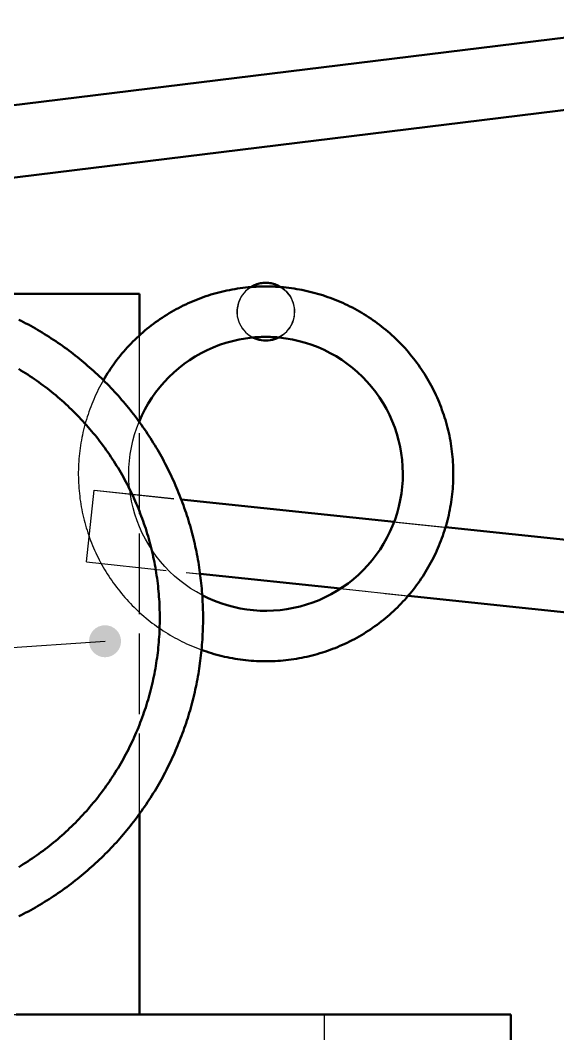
# Model space of a CAD drawing. Header units: millimetres. Extents: x 0 to 594, y 0 to 420.
# Drawn here: x 332.96 to 353.08, y 308.47 to 346.44 of the extents above; entities that cross this region are included whole.
import ezdxf

# ---------------------------------------------------------------- set-up
doc = ezdxf.new("R2010")
doc.units = ezdxf.units.MM
doc.linetypes.add('ISO02-TRAZOS', pattern=[3.75, 3, -0.75])
for name, color, linetype, lineweight in [('01-VISIBLE', 7, 'CONTINUOUS', 50), ('02-OCULTA', 4, 'ISO02-TRAZOS', 25), ('08-FINA', 5, 'CONTINUOUS', 25)]:
    doc.layers.add(name, color=color, linetype=linetype, lineweight=lineweight)

msp = doc.modelspace()

# ---------------------------------------------------------------- hatches: boundary and pattern name
at = {"layer": '08-FINA'}
h = msp.add_hatch(color=7, dxfattribs=at)
h.dxf.hatch_style = 1
edge = h.paths.add_edge_path()
edge.add_arc((336.134, 323.174), 0.6, 0, 360)

# ---------------------------------------------------------------- linework, layer by layer
at = {"layer": '01-VISIBLE'}
for points in [[(313.475, 340.899), (374.457, 348.387)], [(316.885, 338.598), (375.97, 345.852)], [(341.593, 336.442), (341.492, 336.433), (341.391, 336.423), (341.29, 336.411), (341.19, 336.398), (341.089, 336.383), (340.989, 336.367), (340.889, 336.35), (340.79, 336.331), (340.69, 336.31), (340.591, 336.288), (340.493, 336.265), (340.395, 336.24), (340.297, 336.214), (340.199, 336.187), (340.102, 336.158), (340.005, 336.127), (339.909, 336.096), (339.813, 336.063), (339.718, 336.028), (339.623, 335.992), (339.529, 335.955), (339.435, 335.916), (339.342, 335.876), (339.249, 335.835), (339.157, 335.793), (339.066, 335.749), (338.975, 335.703), (338.885, 335.657), (338.796, 335.609), (338.707, 335.56), (338.619, 335.509), (338.532, 335.458), (338.445, 335.405), (338.36, 335.351), (338.275, 335.295), (338.191, 335.239), (338.108, 335.181), (338.025, 335.122), (337.944, 335.062), (337.863, 335), (337.783, 334.938), (337.704, 334.874), (337.626, 334.809), (337.549, 334.743), (337.473, 334.676), (337.398, 334.608), (337.324, 334.539), (337.251, 334.468), (337.179, 334.397), (337.108, 334.325), (337.038, 334.251), (336.969, 334.177), (336.902, 334.102), (336.835, 334.025), (336.769, 333.948), (336.705, 333.87), (336.641, 333.791), (336.579, 333.711), (336.518, 333.63), (336.458, 333.548), (336.4, 333.465), (336.342, 333.382), (336.286, 333.297), (336.231, 333.212), (336.177, 333.126), (336.125, 333.04), (336.073, 332.952)], [(339.747, 322.85), (339.841, 322.816), (339.936, 322.784), (340.031, 322.753), (340.127, 322.723), (340.223, 322.695), (340.32, 322.668), (340.417, 322.643), (340.514, 322.619), (340.612, 322.596), (340.71, 322.575), (340.808, 322.555), (340.906, 322.536), (341.005, 322.519), (341.104, 322.503), (341.203, 322.489), (341.302, 322.476), (341.402, 322.465), (341.502, 322.455), (341.602, 322.446), (341.702, 322.439), (341.802, 322.433), (341.902, 322.429), (342.002, 322.426), (342.102, 322.425), (342.202, 322.425), (342.302, 322.426), (342.403, 322.429), (342.503, 322.433), (342.603, 322.439), (342.703, 322.446), (342.803, 322.454), (342.902, 322.464), (343.002, 322.476), (343.101, 322.489), (343.2, 322.503), (343.299, 322.518), (343.398, 322.535), (343.497, 322.554), (343.595, 322.574), (343.693, 322.595), (343.79, 322.618), (343.888, 322.642), (343.985, 322.667), (344.081, 322.694), (344.177, 322.722), (344.273, 322.752), (344.368, 322.783), (344.463, 322.815), (344.558, 322.849), (344.651, 322.884), (344.745, 322.92), (344.838, 322.958), (344.93, 322.997), (345.022, 323.037), (345.113, 323.078), (345.203, 323.121), (345.293, 323.165), (345.383, 323.211), (345.471, 323.258), (345.559, 323.306), (345.647, 323.355), (345.733, 323.405), (345.819, 323.457), (345.904, 323.51), (345.988, 323.564), (346.072, 323.619), (346.155, 323.676), (346.237, 323.734), (346.318, 323.792), (346.398, 323.852), (346.477, 323.914), (346.556, 323.976), (346.633, 324.039), (346.71, 324.104), (346.786, 324.169), (346.861, 324.236), (346.935, 324.304), (347.008, 324.372), (347.079, 324.442), (347.15, 324.513), (347.22, 324.585), (347.289, 324.658), (347.357, 324.731), (347.424, 324.806), (347.489, 324.882), (347.554, 324.958), (347.617, 325.036), (347.68, 325.114), (347.741, 325.194), (347.801, 325.274), (347.86, 325.355), (347.918, 325.437), (347.974, 325.519), (348.03, 325.603), (348.084, 325.687), (348.137, 325.772), (348.189, 325.858), (348.239, 325.944), (348.289, 326.032), (348.337, 326.12), (348.384, 326.208), (348.429, 326.297), (348.474, 326.387), (348.517, 326.478), (348.558, 326.569), (348.599, 326.661), (348.638, 326.753), (348.675, 326.846), (348.712, 326.939), (348.747, 327.033), (348.781, 327.127), (348.813, 327.222), (348.844, 327.317), (348.874, 327.413), (348.902, 327.509), (348.929, 327.606), (348.955, 327.703), (348.979, 327.8), (349.002, 327.897), (349.023, 327.995), (349.043, 328.094), (349.062, 328.192), (349.079, 328.291), (349.094, 328.39), (349.109, 328.489), (349.122, 328.588), (349.133, 328.688), (349.143, 328.787), (349.152, 328.887), (349.159, 328.987), (349.165, 329.087), (349.169, 329.187), (349.172, 329.288), (349.174, 329.388), (349.174, 329.488), (349.173, 329.588), (349.17, 329.688), (349.166, 329.788), (349.16, 329.888), (349.153, 329.988), (349.145, 330.088), (349.135, 330.188), (349.123, 330.288), (349.111, 330.387), (349.096, 330.486), (349.081, 330.585), (349.064, 330.684), (349.045, 330.782), (349.026, 330.881), (349.004, 330.979), (348.982, 331.076), (348.958, 331.173), (348.933, 331.27), (348.906, 331.367), (348.878, 331.463), (348.848, 331.559), (348.817, 331.654), (348.785, 331.749), (348.751, 331.843), (348.717, 331.937), (348.68, 332.031), (348.643, 332.124), (348.604, 332.216), (348.564, 332.308), (348.522, 332.399), (348.479, 332.49), (348.435, 332.58), (348.39, 332.669), (348.343, 332.758), (348.295, 332.846), (348.246, 332.933), (348.196, 333.02), (348.144, 333.105), (348.091, 333.191), (348.037, 333.275), (347.982, 333.358), (347.925, 333.441), (347.868, 333.523), (347.809, 333.604), (347.749, 333.685), (347.688, 333.764), (347.626, 333.843), (347.562, 333.92), (347.498, 333.997), (347.432, 334.073), (347.366, 334.148), (347.298, 334.222), (347.229, 334.294), (347.16, 334.366), (347.089, 334.437), (347.017, 334.507), (346.944, 334.576), (346.871, 334.644), (346.796, 334.711), (346.72, 334.777), (346.644, 334.841), (346.566, 334.905), (346.488, 334.967), (346.408, 335.028), (346.328, 335.089), (346.247, 335.148), (346.165, 335.205), (346.083, 335.262), (345.999, 335.318), (345.915, 335.372), (345.83, 335.425), (345.744, 335.477), (345.658, 335.527), (345.571, 335.577), (345.483, 335.625), (345.394, 335.672), (345.305, 335.717), (345.215, 335.762), (345.125, 335.805), (345.034, 335.847), (344.942, 335.887), (344.85, 335.926), (344.757, 335.964), (344.664, 336.001), (344.57, 336.036), (344.476, 336.069), (344.381, 336.102), (344.285, 336.133), (344.19, 336.163), (344.094, 336.191), (343.997, 336.218), (343.9, 336.244), (343.803, 336.268), (343.705, 336.291), (343.608, 336.312), (343.509, 336.332), (343.411, 336.351), (343.312, 336.368), (343.213, 336.384), (343.114, 336.398), (343.015, 336.411), (342.915, 336.423), (342.816, 336.433), (342.716, 336.442)], [(342.154, 336.599), (342.105, 336.598), (342.056, 336.595), (342.007, 336.589), (341.958, 336.582), (341.91, 336.571), (341.863, 336.559), (341.815, 336.545), (341.769, 336.528), (341.724, 336.51), (341.679, 336.489), (341.635, 336.467), (341.593, 336.442)], [(342.154, 336.464), (342.107, 336.464), (342.06, 336.464), (342.014, 336.463), (341.967, 336.462), (341.92, 336.46), (341.873, 336.459), (341.826, 336.457), (341.78, 336.454), (341.733, 336.452), (341.686, 336.449), (341.639, 336.445), (341.593, 336.442)], [(342.716, 336.442), (342.673, 336.467), (342.629, 336.489), (342.585, 336.51), (342.539, 336.528), (342.493, 336.545), (342.446, 336.559), (342.398, 336.571), (342.35, 336.582), (342.301, 336.589), (342.252, 336.595), (342.203, 336.598), (342.154, 336.599)], [(342.716, 336.442), (342.669, 336.445), (342.622, 336.449), (342.576, 336.452), (342.529, 336.454), (342.482, 336.457), (342.435, 336.459), (342.388, 336.46), (342.342, 336.462), (342.295, 336.463), (342.248, 336.464), (342.201, 336.464), (342.154, 336.464)], [(330.241, 336.194), (334.729, 336.194)], [(337.429, 336.194), (337.159, 336.194), (336.889, 336.194), (336.619, 336.194), (336.349, 336.194), (336.079, 336.194), (335.809, 336.194), (335.539, 336.194), (335.269, 336.194), (334.999, 336.194), (334.729, 336.194)], [(337.429, 334.636), (337.429, 336.194)], [(332.908, 312.871), (332.997, 312.916), (333.086, 312.962), (333.175, 313.009), (333.263, 313.056), (333.351, 313.104), (333.438, 313.153), (333.525, 313.202), (333.612, 313.253), (333.698, 313.304), (333.784, 313.355), (333.87, 313.407), (333.955, 313.46), (334.039, 313.514), (334.123, 313.568), (334.207, 313.623), (334.29, 313.679), (334.373, 313.735), (334.456, 313.792), (334.538, 313.85), (334.619, 313.908), (334.7, 313.967), (334.781, 314.027), (334.861, 314.087), (334.94, 314.148), (335.019, 314.209), (335.098, 314.272), (335.176, 314.334), (335.253, 314.398), (335.33, 314.462), (335.407, 314.526), (335.483, 314.592), (335.559, 314.657), (335.633, 314.724), (335.708, 314.791), (335.782, 314.859), (335.855, 314.927), (335.928, 314.996), (336, 315.065), (336.072, 315.135), (336.143, 315.206), (336.214, 315.277), (336.284, 315.348), (336.353, 315.421), (336.422, 315.493), (336.49, 315.567), (336.558, 315.641), (336.625, 315.715), (336.691, 315.79), (336.757, 315.866), (336.822, 315.942), (336.887, 316.018), (336.951, 316.095), (337.014, 316.173), (337.077, 316.251), (337.139, 316.329), (337.201, 316.408), (337.262, 316.488), (337.322, 316.568), (337.381, 316.649), (337.44, 316.73), (337.499, 316.811), (337.556, 316.893), (337.613, 316.975), (337.67, 317.058), (337.725, 317.141), (337.78, 317.225), (337.835, 317.309), (337.888, 317.394), (337.941, 317.479), (337.993, 317.564), (338.045, 317.65), (338.096, 317.737), (338.146, 317.823), (338.196, 317.91), (338.244, 317.998), (338.293, 318.086), (338.34, 318.174), (338.387, 318.263), (338.433, 318.352), (338.478, 318.441), (338.522, 318.531), (338.566, 318.621), (338.609, 318.711), (338.652, 318.802), (338.693, 318.893), (338.734, 318.985), (338.775, 319.076), (338.814, 319.168), (338.853, 319.261), (338.891, 319.354), (338.928, 319.447), (338.964, 319.54), (339, 319.633), (339.035, 319.727), (339.069, 319.821), (339.103, 319.916), (339.135, 320.011), (339.167, 320.106), (339.199, 320.201), (339.229, 320.296), (339.259, 320.392), (339.288, 320.488), (339.316, 320.584), (339.343, 320.68), (339.37, 320.777), (339.395, 320.874), (339.42, 320.971), (339.445, 321.068), (339.468, 321.165), (339.491, 321.263), (339.513, 321.361), (339.534, 321.459), (339.554, 321.557), (339.574, 321.655), (339.592, 321.753), (339.61, 321.852), (339.628, 321.951), (339.644, 322.049), (339.66, 322.148), (339.674, 322.247), (339.688, 322.347), (339.702, 322.446), (339.714, 322.545), (339.726, 322.645), (339.736, 322.744), (339.746, 322.844), (339.756, 322.944), (339.764, 323.044), (339.772, 323.144), (339.778, 323.244), (339.785, 323.344), (339.79, 323.444), (339.794, 323.544), (339.798, 323.644), (339.801, 323.744), (339.803, 323.844), (339.804, 323.944), (339.804, 324.044), (339.804, 324.145), (339.803, 324.245), (339.801, 324.345), (339.798, 324.445), (339.794, 324.545), (339.79, 324.645), (339.785, 324.745), (339.778, 324.845), (339.772, 324.945), (339.764, 325.045), (339.756, 325.145), (339.746, 325.245), (339.736, 325.344), (339.726, 325.444), (339.714, 325.543), (339.702, 325.643), (339.688, 325.742), (339.674, 325.841), (339.66, 325.94), (339.644, 326.039), (339.628, 326.138), (339.61, 326.237), (339.592, 326.335), (339.574, 326.434), (339.554, 326.532), (339.534, 326.63), (339.513, 326.728), (339.491, 326.826), (339.468, 326.923), (339.445, 327.021), (339.42, 327.118), (339.395, 327.215), (339.37, 327.312), (339.343, 327.408), (339.316, 327.505), (339.288, 327.601), (339.259, 327.697), (339.229, 327.793), (339.199, 327.888), (339.167, 327.983), (339.135, 328.078), (339.103, 328.173), (339.069, 328.267), (339.035, 328.361), (339, 328.455), (338.964, 328.549), (338.928, 328.642), (338.891, 328.735), (338.853, 328.828), (338.814, 328.92), (338.775, 329.012), (338.734, 329.104), (338.693, 329.196), (338.652, 329.287), (338.609, 329.378), (338.566, 329.468), (338.522, 329.558), (338.478, 329.648), (338.433, 329.737), (338.387, 329.826), (338.34, 329.915), (338.293, 330.003), (338.244, 330.091), (338.196, 330.178), (338.146, 330.265), (338.096, 330.352), (338.045, 330.438), (337.993, 330.524), (337.941, 330.61), (337.888, 330.695), (337.835, 330.779), (337.78, 330.864), (337.725, 330.947), (337.67, 331.031), (337.613, 331.113), (337.556, 331.196), (337.499, 331.278), (337.44, 331.359), (337.381, 331.44), (337.322, 331.521), (337.262, 331.601), (337.201, 331.68), (337.139, 331.759), (337.077, 331.838), (337.014, 331.916), (336.951, 331.994), (336.887, 332.071), (336.822, 332.147), (336.757, 332.223), (336.691, 332.299), (336.625, 332.374), (336.558, 332.448), (336.49, 332.522), (336.422, 332.595), (336.353, 332.668), (336.284, 332.74), (336.214, 332.812), (336.143, 332.883), (336.072, 332.954), (336, 333.024), (335.928, 333.093), (335.855, 333.162), (335.782, 333.23), (335.708, 333.298), (335.633, 333.365), (335.559, 333.431), (335.483, 333.497), (335.407, 333.562), (335.33, 333.627), (335.253, 333.691), (335.176, 333.755), (335.098, 333.817), (335.019, 333.879), (334.94, 333.941), (334.861, 334.002), (334.781, 334.062), (334.7, 334.122), (334.619, 334.181), (334.538, 334.239), (334.456, 334.297), (334.373, 334.354), (334.29, 334.41), (334.207, 334.466), (334.123, 334.52), (334.039, 334.575), (333.955, 334.628), (333.87, 334.681), (333.784, 334.734), (333.698, 334.785), (333.612, 334.836), (333.525, 334.886), (333.438, 334.936), (333.351, 334.985), (333.263, 335.033), (333.175, 335.08), (333.086, 335.127), (332.997, 335.173), (332.908, 335.218)], [(337.411, 331.399), (337.513, 331.63), (337.626, 331.856), (337.75, 332.075), (337.885, 332.288), (338.03, 332.495), (338.184, 332.694), (338.349, 332.885), (338.523, 333.068), (338.705, 333.242), (338.896, 333.407), (339.094, 333.562), (339.3, 333.707), (339.513, 333.842), (339.733, 333.967), (339.958, 334.08), (340.188, 334.183), (340.423, 334.274), (340.663, 334.353), (340.906, 334.42), (341.152, 334.476), (341.4, 334.519), (341.651, 334.55), (341.902, 334.568), (342.154, 334.574)], [(342.154, 334.574), (342.405, 334.568), (342.656, 334.55), (342.905, 334.519), (343.153, 334.476), (343.398, 334.421), (343.64, 334.355), (343.878, 334.276), (344.113, 334.186), (344.343, 334.084), (344.567, 333.971), (344.786, 333.848), (344.998, 333.714), (345.204, 333.569), (345.402, 333.415), (345.593, 333.251), (345.775, 333.079), (345.948, 332.897), (346.113, 332.707), (346.268, 332.509), (346.413, 332.304), (346.548, 332.092), (346.672, 331.874), (346.786, 331.65), (346.888, 331.421), (346.979, 331.187), (347.059, 330.948), (347.126, 330.706), (347.182, 330.462), (347.226, 330.214), (347.258, 329.965), (347.277, 329.715), (347.284, 329.463), (347.279, 329.212), (347.261, 328.962), (347.232, 328.712), (347.19, 328.465), (347.136, 328.219), (347.07, 327.977), (346.992, 327.738), (346.903, 327.503), (346.802, 327.273), (346.69, 327.048), (346.567, 326.829), (346.434, 326.616), (346.291, 326.41), (346.137, 326.211), (345.974, 326.02), (345.802, 325.837), (345.621, 325.663), (345.432, 325.498), (345.234, 325.342), (345.03, 325.196), (344.819, 325.061), (344.601, 324.935), (344.377, 324.821), (344.148, 324.718), (343.914, 324.626), (343.676, 324.545), (343.435, 324.477), (343.19, 324.42), (342.943, 324.375), (342.694, 324.343), (342.443, 324.323), (342.192, 324.315), (341.941, 324.319), (341.69, 324.335), (341.441, 324.364), (341.193, 324.405), (340.948, 324.458), (340.705, 324.523), (340.466, 324.6), (340.231, 324.689), (340, 324.788), (339.775, 324.9)], [(342.154, 334.574), (342.114, 334.574), (342.074, 334.574), (342.034, 334.573), (341.994, 334.572), (341.954, 334.57), (341.914, 334.569), (341.874, 334.567), (341.834, 334.564), (341.794, 334.562), (341.754, 334.559), (341.714, 334.555), (341.674, 334.552)], [(341.674, 334.552), (341.75, 334.518), (341.828, 334.49), (341.908, 334.468), (341.989, 334.452), (342.071, 334.443), (342.154, 334.439), (342.237, 334.443), (342.319, 334.452), (342.401, 334.468), (342.481, 334.49), (342.559, 334.518), (342.634, 334.552)], [(342.634, 334.552), (342.594, 334.555), (342.554, 334.559), (342.514, 334.562), (342.474, 334.564), (342.434, 334.567), (342.394, 334.569), (342.354, 334.57), (342.314, 334.572), (342.274, 334.573), (342.234, 334.574), (342.194, 334.574), (342.154, 334.574)], [(338.184, 324.044), (338.184, 324.144), (338.182, 324.245), (338.18, 324.345), (338.177, 324.445), (338.173, 324.545), (338.168, 324.645), (338.162, 324.745), (338.155, 324.844), (338.147, 324.944), (338.138, 325.044), (338.129, 325.143), (338.118, 325.243), (338.106, 325.342), (338.094, 325.442), (338.081, 325.541), (338.067, 325.64), (338.051, 325.739), (338.035, 325.838), (338.018, 325.936), (338.001, 326.035), (337.982, 326.133), (337.962, 326.231), (337.942, 326.329), (337.92, 326.427), (337.898, 326.525), (337.874, 326.622), (337.85, 326.719), (337.825, 326.816), (337.799, 326.913), (337.772, 327.009), (337.745, 327.105), (337.716, 327.201), (337.687, 327.297), (337.656, 327.392), (337.625, 327.487), (337.593, 327.582), (337.56, 327.677), (337.526, 327.771), (337.491, 327.865), (337.456, 327.958), (337.419, 328.051), (337.382, 328.144), (337.344, 328.237), (337.305, 328.329), (337.265, 328.421), (337.224, 328.512), (337.183, 328.603), (337.141, 328.694), (337.097, 328.784), (337.053, 328.874), (337.009, 328.964), (336.963, 329.053), (336.916, 329.141), (336.869, 329.23), (336.821, 329.317), (336.772, 329.405), (336.722, 329.492), (336.672, 329.578), (336.621, 329.664), (336.568, 329.749), (336.516, 329.834), (336.462, 329.919), (336.407, 330.003), (336.352, 330.086), (336.296, 330.169), (336.24, 330.252), (336.182, 330.334), (336.124, 330.415), (336.065, 330.496), (336.005, 330.576), (335.945, 330.656), (335.884, 330.735), (335.822, 330.814), (335.759, 330.892), (335.696, 330.97), (335.632, 331.046), (335.567, 331.123), (335.501, 331.198), (335.435, 331.274), (335.368, 331.348), (335.301, 331.422), (335.233, 331.495), (335.164, 331.568), (335.094, 331.64), (335.024, 331.711), (334.953, 331.782), (334.882, 331.852), (334.809, 331.921), (334.737, 331.99), (334.663, 332.058), (334.589, 332.125), (334.515, 332.192), (334.439, 332.258), (334.363, 332.323), (334.287, 332.388), (334.21, 332.452), (334.132, 332.515), (334.054, 332.577), (333.975, 332.639), (333.896, 332.7), (333.816, 332.76), (333.736, 332.82), (333.655, 332.879), (333.573, 332.937), (333.491, 332.994), (333.408, 333.051), (333.325, 333.106), (333.242, 333.161), (333.158, 333.216), (333.073, 333.269), (332.988, 333.322), (332.902, 333.374)], [(337.429, 331.375), (337.429, 331.442)], [(338.989, 328.485), (346.959, 327.648)], [(348.884, 327.445), (380.854, 324.085)], [(339.695, 325.696), (344.951, 325.144)], [(347.486, 324.877), (380.603, 321.397)], [(332.902, 314.715), (332.988, 314.767), (333.073, 314.82), (333.158, 314.873), (333.242, 314.927), (333.325, 314.982), (333.408, 315.038), (333.491, 315.095), (333.573, 315.152), (333.655, 315.21), (333.736, 315.269), (333.816, 315.328), (333.896, 315.389), (333.975, 315.45), (334.054, 315.511), (334.132, 315.574), (334.21, 315.637), (334.287, 315.701), (334.363, 315.765), (334.439, 315.831), (334.515, 315.897), (334.589, 315.963), (334.663, 316.031), (334.737, 316.099), (334.809, 316.168), (334.882, 316.237), (334.953, 316.307), (335.024, 316.378), (335.094, 316.449), (335.164, 316.521), (335.233, 316.594), (335.301, 316.667), (335.368, 316.741), (335.435, 316.815), (335.501, 316.89), (335.567, 316.966), (335.632, 317.042), (335.696, 317.119), (335.759, 317.197), (335.822, 317.275), (335.884, 317.353), (335.945, 317.433), (336.005, 317.512), (336.065, 317.593), (336.124, 317.674), (336.182, 317.755), (336.24, 317.837), (336.296, 317.919), (336.352, 318.002), (336.407, 318.086), (336.462, 318.17), (336.516, 318.254), (336.568, 318.339), (336.621, 318.425), (336.672, 318.511), (336.722, 318.597), (336.772, 318.684), (336.821, 318.771), (336.869, 318.859), (336.916, 318.947), (336.963, 319.036), (337.009, 319.125), (337.053, 319.215), (337.097, 319.304), (337.141, 319.395), (337.183, 319.485), (337.224, 319.576), (337.265, 319.668), (337.305, 319.76), (337.344, 319.852), (337.382, 319.944), (337.419, 320.037), (337.456, 320.131), (337.491, 320.224), (337.526, 320.318), (337.56, 320.412), (337.593, 320.507), (337.625, 320.601), (337.656, 320.697), (337.687, 320.792), (337.716, 320.888), (337.745, 320.984), (337.772, 321.08), (337.799, 321.176), (337.825, 321.273), (337.85, 321.37), (337.874, 321.467), (337.898, 321.564), (337.92, 321.662), (337.942, 321.759), (337.962, 321.857), (337.982, 321.956), (338.001, 322.054), (338.018, 322.152), (338.035, 322.251), (338.051, 322.35), (338.067, 322.449), (338.081, 322.548), (338.094, 322.647), (338.106, 322.746), (338.118, 322.846), (338.129, 322.945), (338.138, 323.045), (338.147, 323.145), (338.155, 323.244), (338.162, 323.344), (338.168, 323.444), (338.173, 323.544), (338.177, 323.644), (338.18, 323.744), (338.182, 323.844), (338.184, 323.944), (338.184, 324.044)], [(337.429, 309.194), (337.429, 316.714)], [(332.81, 309.194), (333.06, 309.194), (333.31, 309.194), (333.561, 309.194), (333.811, 309.194), (334.061, 309.194), (334.311, 309.194), (334.562, 309.194), (334.812, 309.194), (335.062, 309.194), (335.312, 309.194), (335.563, 309.194), (335.813, 309.194), (336.063, 309.194), (336.314, 309.194), (336.564, 309.194), (336.814, 309.194), (337.064, 309.194), (337.315, 309.194), (337.565, 309.194), (337.815, 309.194), (338.065, 309.194), (338.316, 309.194), (338.566, 309.194), (338.816, 309.194), (339.066, 309.194), (339.317, 309.194), (339.567, 309.194), (339.817, 309.194), (340.067, 309.194), (340.318, 309.194), (340.568, 309.194), (340.818, 309.194), (341.068, 309.194), (341.319, 309.194), (341.569, 309.194), (341.819, 309.194), (342.07, 309.194), (342.32, 309.194), (342.57, 309.194), (342.82, 309.194), (343.071, 309.194), (343.321, 309.194), (343.571, 309.194), (343.821, 309.194), (344.072, 309.194), (344.322, 309.194), (344.572, 309.194), (344.822, 309.194), (345.073, 309.194), (345.323, 309.194), (345.573, 309.194), (345.823, 309.194), (346.074, 309.194), (346.324, 309.194), (346.574, 309.194), (346.824, 309.194), (347.075, 309.194), (347.325, 309.194), (347.575, 309.194), (347.826, 309.194), (348.076, 309.194), (348.326, 309.194), (348.576, 309.194), (348.827, 309.194), (349.077, 309.194), (349.327, 309.194), (349.577, 309.194), (349.828, 309.194), (350.078, 309.194), (350.328, 309.194), (350.578, 309.194), (350.829, 309.194), (351.079, 309.194), (351.329, 309.194)], [(351.329, 302.444), (351.329, 309.194)]]:
    msp.add_lwpolyline(points, dxfattribs=at)
at = {"layer": '02-OCULTA'}
for points in [[(313.475, 340.899), (374.457, 348.387)], [(313.804, 338.219), (375.97, 345.852)], [(343.234, 335.519), (343.229, 335.621), (343.215, 335.721), (343.192, 335.819), (343.159, 335.915), (343.118, 336.007), (343.068, 336.096), (343.01, 336.179), (342.944, 336.256), (342.872, 336.326), (342.793, 336.39), (342.709, 336.446), (342.619, 336.494), (342.526, 336.533), (342.43, 336.564), (342.331, 336.585), (342.23, 336.597), (342.129, 336.599), (342.028, 336.592), (341.928, 336.575), (341.83, 336.55), (341.735, 336.515), (341.644, 336.471), (341.557, 336.419), (341.475, 336.359), (341.399, 336.292), (341.33, 336.218), (341.269, 336.138), (341.215, 336.052), (341.169, 335.962), (341.132, 335.868), (341.104, 335.77), (341.085, 335.671), (341.075, 335.57), (341.075, 335.469), (341.085, 335.368), (341.104, 335.269), (341.132, 335.171), (341.169, 335.077), (341.215, 334.987), (341.269, 334.901), (341.33, 334.821), (341.399, 334.747), (341.475, 334.68), (341.557, 334.62), (341.644, 334.568), (341.735, 334.524), (341.83, 334.489), (341.928, 334.463), (342.028, 334.447), (342.129, 334.44), (342.23, 334.442), (342.331, 334.454), (342.43, 334.475), (342.526, 334.505), (342.619, 334.545), (342.709, 334.593), (342.793, 334.649), (342.872, 334.712), (342.944, 334.783), (343.01, 334.86), (343.068, 334.943), (343.118, 335.031), (343.159, 335.124), (343.192, 335.22), (343.215, 335.318), (343.229, 335.418), (343.234, 335.519)], [(341.593, 336.442), (341.392, 336.284), (341.233, 336.084), (341.126, 335.851), (341.077, 335.601), (341.088, 335.345), (341.159, 335.1), (341.285, 334.878), (341.46, 334.692), (341.674, 334.552)], [(342.716, 336.442), (342.917, 336.284), (343.075, 336.084), (343.182, 335.851), (343.231, 335.601), (343.22, 335.345), (343.149, 335.1), (343.023, 334.878), (342.848, 334.692), (342.634, 334.552)], [(319.879, 336.194), (334.729, 336.194)], [(337.429, 336.194), (337.159, 336.194), (336.889, 336.194), (336.619, 336.194), (336.349, 336.194), (336.079, 336.194), (335.809, 336.194), (335.539, 336.194), (335.269, 336.194), (334.999, 336.194), (334.729, 336.194)], [(337.429, 309.194), (337.429, 336.194)], [(339.804, 324.044), (339.804, 324.144), (339.803, 324.244), (339.801, 324.345), (339.798, 324.445), (339.794, 324.545), (339.79, 324.644), (339.785, 324.744), (339.779, 324.844), (339.772, 324.944), (339.764, 325.044), (339.756, 325.144), (339.747, 325.243), (339.737, 325.343), (339.726, 325.442), (339.714, 325.542), (339.702, 325.641), (339.689, 325.74), (339.675, 325.839), (339.66, 325.938), (339.644, 326.037), (339.628, 326.136), (339.611, 326.234), (339.593, 326.333), (339.574, 326.431), (339.555, 326.529), (339.534, 326.627), (339.513, 326.725), (339.492, 326.822), (339.469, 326.92), (339.446, 327.017), (339.421, 327.114), (339.396, 327.211), (339.371, 327.308), (339.344, 327.404), (339.317, 327.501), (339.289, 327.597), (339.26, 327.692), (339.23, 327.788), (339.2, 327.883), (339.169, 327.978), (339.137, 328.073), (339.104, 328.168), (339.071, 328.262), (339.037, 328.356), (339.002, 328.45), (338.966, 328.543), (338.93, 328.637), (338.893, 328.73), (338.855, 328.822), (338.816, 328.914), (338.777, 329.006), (338.737, 329.098), (338.696, 329.189), (338.655, 329.28), (338.612, 329.371), (338.569, 329.462), (338.526, 329.551), (338.481, 329.641), (338.436, 329.73), (338.39, 329.819), (338.344, 329.908), (338.296, 329.996), (338.248, 330.084), (338.2, 330.171), (338.15, 330.258), (338.1, 330.345), (338.049, 330.431), (337.998, 330.517), (337.946, 330.602), (337.893, 330.687), (337.839, 330.772), (337.785, 330.856), (337.73, 330.94), (337.675, 331.023), (337.619, 331.106), (337.562, 331.188), (337.504, 331.27), (337.446, 331.351), (337.387, 331.432), (337.328, 331.513), (337.268, 331.593), (337.207, 331.672), (337.146, 331.751), (337.084, 331.83), (337.021, 331.908), (336.958, 331.985), (336.894, 332.062), (336.83, 332.139), (336.764, 332.215), (336.699, 332.29), (336.632, 332.365), (336.566, 332.439), (336.498, 332.513), (336.43, 332.587), (336.361, 332.659), (336.292, 332.732), (336.222, 332.803), (336.152, 332.874), (336.081, 332.945), (336.009, 333.015), (335.937, 333.084), (335.865, 333.153), (335.791, 333.221), (335.718, 333.289), (335.643, 333.356), (335.569, 333.422), (335.493, 333.488), (335.418, 333.554), (335.341, 333.618), (335.264, 333.682), (335.187, 333.746), (335.109, 333.808), (335.031, 333.871), (334.952, 333.932), (334.872, 333.993), (334.792, 334.053), (334.712, 334.113), (334.631, 334.172), (334.55, 334.23), (334.468, 334.288), (334.386, 334.345), (334.303, 334.401), (334.22, 334.457), (334.137, 334.512), (334.053, 334.566), (333.968, 334.62), (333.883, 334.673), (333.798, 334.725), (333.712, 334.777), (333.626, 334.828), (333.54, 334.878), (333.453, 334.928), (333.366, 334.976), (333.278, 335.025), (333.19, 335.072), (333.101, 335.119), (333.012, 335.165), (332.923, 335.21)], [(337.429, 331.442), (337.429, 334.636)], [(336.073, 332.952), (336.024, 332.865), (335.976, 332.777), (335.929, 332.688), (335.883, 332.599), (335.838, 332.509), (335.795, 332.418), (335.753, 332.327), (335.713, 332.235), (335.674, 332.143), (335.636, 332.05), (335.599, 331.957), (335.564, 331.863), (335.53, 331.768), (335.497, 331.673), (335.466, 331.578), (335.436, 331.482), (335.408, 331.386), (335.381, 331.289), (335.355, 331.192), (335.331, 331.095), (335.308, 330.997), (335.287, 330.899), (335.266, 330.801), (335.248, 330.702), (335.231, 330.603), (335.215, 330.504), (335.2, 330.405), (335.187, 330.306), (335.176, 330.206), (335.165, 330.106), (335.157, 330.006), (335.149, 329.906), (335.143, 329.806), (335.139, 329.706), (335.136, 329.605), (335.134, 329.505), (335.134, 329.405), (335.136, 329.304), (335.138, 329.204), (335.142, 329.104), (335.148, 329.003), (335.155, 328.903), (335.164, 328.803), (335.173, 328.703), (335.185, 328.604), (335.197, 328.504), (335.212, 328.405), (335.227, 328.306), (335.244, 328.207), (335.263, 328.108), (335.282, 328.01), (335.304, 327.912), (335.326, 327.814), (335.35, 327.716), (335.376, 327.619), (335.402, 327.523), (335.43, 327.426), (335.46, 327.33), (335.491, 327.235), (335.523, 327.14), (335.557, 327.045), (335.592, 326.951), (335.628, 326.858), (335.666, 326.765), (335.705, 326.672), (335.745, 326.58), (335.787, 326.489), (335.829, 326.398), (335.874, 326.308), (335.919, 326.219), (335.966, 326.13), (336.014, 326.042), (336.063, 325.954), (336.114, 325.868), (336.165, 325.782), (336.218, 325.696), (336.273, 325.612), (336.328, 325.528), (336.385, 325.445), (336.442, 325.363), (336.501, 325.282), (336.561, 325.202), (336.623, 325.122), (336.685, 325.044), (336.748, 324.966), (336.813, 324.889), (336.879, 324.813), (336.945, 324.738), (337.013, 324.664), (337.082, 324.591), (337.152, 324.519), (337.223, 324.448), (337.295, 324.378), (337.368, 324.309), (337.442, 324.241), (337.516, 324.175), (337.592, 324.109), (337.669, 324.044), (337.747, 323.981), (337.825, 323.918), (337.905, 323.857), (337.985, 323.797), (338.066, 323.738), (338.148, 323.68), (338.231, 323.623), (338.314, 323.568), (338.399, 323.513), (338.484, 323.46), (338.57, 323.408), (338.657, 323.358), (338.744, 323.308), (338.832, 323.26), (338.921, 323.213), (339.01, 323.168), (339.1, 323.123), (339.191, 323.08), (339.282, 323.039), (339.374, 322.998), (339.466, 322.959), (339.559, 322.922), (339.653, 322.885), (339.747, 322.85)], [(339.775, 324.9), (339.554, 325.022), (339.339, 325.156), (339.131, 325.3), (338.93, 325.454), (338.737, 325.618), (338.553, 325.791), (338.377, 325.973), (338.211, 326.163), (338.054, 326.362), (337.907, 326.567), (337.77, 326.78), (337.644, 327), (337.529, 327.225), (337.425, 327.456), (337.333, 327.691), (337.252, 327.931), (337.184, 328.175), (337.127, 328.421), (337.083, 328.67), (337.051, 328.921), (337.031, 329.173), (337.024, 329.426), (337.03, 329.679), (337.047, 329.931), (337.078, 330.183), (337.12, 330.432), (337.175, 330.679), (337.242, 330.923), (337.321, 331.163), (337.411, 331.399)], [(337.429, 316.714), (337.429, 331.375)], [(335.44, 326.143), (335.722, 328.829)], [(335.44, 326.143), (335.722, 328.829)], [(335.722, 328.829), (338.989, 328.485)], [(335.722, 328.829), (380.854, 324.085)], [(346.959, 327.648), (348.884, 327.445)], [(335.44, 326.143), (339.695, 325.696)], [(335.44, 326.143), (380.603, 321.397)], [(344.951, 325.144), (347.486, 324.877)], [(332.923, 312.879), (333.012, 312.924), (333.101, 312.97), (333.19, 313.017), (333.278, 313.064), (333.366, 313.112), (333.453, 313.161), (333.54, 313.211), (333.626, 313.261), (333.712, 313.312), (333.798, 313.364), (333.883, 313.416), (333.968, 313.469), (334.053, 313.523), (334.137, 313.577), (334.22, 313.632), (334.303, 313.688), (334.386, 313.744), (334.468, 313.801), (334.55, 313.859), (334.631, 313.917), (334.712, 313.976), (334.792, 314.036), (334.872, 314.096), (334.952, 314.157), (335.031, 314.218), (335.109, 314.28), (335.187, 314.343), (335.264, 314.407), (335.341, 314.471), (335.418, 314.535), (335.493, 314.601), (335.569, 314.666), (335.643, 314.733), (335.718, 314.8), (335.791, 314.867), (335.865, 314.936), (335.937, 315.005), (336.009, 315.074), (336.081, 315.144), (336.152, 315.214), (336.222, 315.286), (336.292, 315.357), (336.361, 315.429), (336.43, 315.502), (336.498, 315.575), (336.566, 315.649), (336.632, 315.724), (336.699, 315.799), (336.764, 315.874), (336.83, 315.95), (336.894, 316.027), (336.958, 316.104), (337.021, 316.181), (337.084, 316.259), (337.146, 316.338), (337.207, 316.417), (337.268, 316.496), (337.328, 316.576), (337.387, 316.657), (337.446, 316.738), (337.504, 316.819), (337.562, 316.901), (337.619, 316.983), (337.675, 317.066), (337.73, 317.149), (337.785, 317.233), (337.839, 317.317), (337.893, 317.402), (337.946, 317.487), (337.998, 317.572), (338.049, 317.658), (338.1, 317.744), (338.15, 317.831), (338.2, 317.918), (338.248, 318.005), (338.296, 318.093), (338.344, 318.181), (338.39, 318.269), (338.436, 318.358), (338.481, 318.448), (338.526, 318.537), (338.569, 318.627), (338.612, 318.718), (338.655, 318.808), (338.696, 318.899), (338.737, 318.991), (338.777, 319.082), (338.816, 319.174), (338.855, 319.267), (338.893, 319.359), (338.93, 319.452), (338.966, 319.545), (339.002, 319.639), (339.037, 319.733), (339.071, 319.827), (339.104, 319.921), (339.137, 320.016), (339.169, 320.11), (339.2, 320.205), (339.23, 320.301), (339.26, 320.396), (339.289, 320.492), (339.317, 320.588), (339.344, 320.685), (339.371, 320.781), (339.396, 320.878), (339.421, 320.975), (339.446, 321.072), (339.469, 321.169), (339.492, 321.266), (339.513, 321.364), (339.534, 321.462), (339.555, 321.56), (339.574, 321.658), (339.593, 321.756), (339.611, 321.855), (339.628, 321.953), (339.644, 322.052), (339.66, 322.151), (339.675, 322.25), (339.689, 322.349), (339.702, 322.448), (339.714, 322.547), (339.726, 322.647), (339.737, 322.746), (339.747, 322.846), (339.756, 322.945), (339.764, 323.045), (339.772, 323.145), (339.779, 323.245), (339.785, 323.344), (339.79, 323.444), (339.794, 323.544), (339.798, 323.644), (339.801, 323.744), (339.803, 323.844), (339.804, 323.944), (339.804, 324.044)], [(319.879, 309.194), (334.729, 309.194)], [(319.879, 309.194), (334.729, 309.194)], [(351.329, 309.194), (351.079, 309.194), (350.829, 309.194), (350.578, 309.194), (350.328, 309.194), (350.078, 309.194), (349.828, 309.194), (349.577, 309.194), (349.327, 309.194), (349.077, 309.194), (348.827, 309.194), (348.576, 309.194), (348.326, 309.194), (348.076, 309.194), (347.826, 309.194), (347.575, 309.194), (347.325, 309.194), (347.075, 309.194), (346.824, 309.194), (346.574, 309.194), (346.324, 309.194), (346.074, 309.194), (345.823, 309.194), (345.573, 309.194), (345.323, 309.194), (345.073, 309.194), (344.822, 309.194), (344.572, 309.194), (344.322, 309.194), (344.072, 309.194), (343.821, 309.194), (343.571, 309.194), (343.321, 309.194), (343.071, 309.194), (342.82, 309.194), (342.57, 309.194), (342.32, 309.194), (342.07, 309.194), (341.819, 309.194), (341.569, 309.194), (341.319, 309.194), (341.068, 309.194), (340.818, 309.194), (340.568, 309.194), (340.318, 309.194), (340.067, 309.194), (339.817, 309.194), (339.567, 309.194), (339.317, 309.194), (339.066, 309.194), (338.816, 309.194), (338.566, 309.194), (338.316, 309.194), (338.065, 309.194), (337.815, 309.194), (337.565, 309.194), (337.315, 309.194), (337.064, 309.194), (336.814, 309.194), (336.564, 309.194), (336.314, 309.194), (336.063, 309.194), (335.813, 309.194), (335.563, 309.194), (335.312, 309.194), (335.062, 309.194), (334.812, 309.194), (334.562, 309.194), (334.311, 309.194), (334.061, 309.194), (333.811, 309.194), (333.561, 309.194), (333.31, 309.194), (333.06, 309.194), (332.81, 309.194)], [(344.354, 309.194), (344.103, 309.194), (343.853, 309.194), (343.602, 309.194), (343.351, 309.194), (343.1, 309.194), (342.85, 309.194), (342.599, 309.194), (342.348, 309.194), (342.098, 309.194), (341.847, 309.194), (341.596, 309.194), (341.345, 309.194), (341.095, 309.194), (340.844, 309.194), (340.593, 309.194), (340.342, 309.194), (340.092, 309.194), (339.841, 309.194), (339.59, 309.194), (339.339, 309.194), (339.089, 309.194), (338.838, 309.194), (338.587, 309.194), (338.337, 309.194), (338.086, 309.194), (337.835, 309.194), (337.584, 309.194), (337.334, 309.194), (337.083, 309.194), (336.832, 309.194), (336.581, 309.194), (336.331, 309.194), (336.08, 309.194), (335.829, 309.194), (335.578, 309.194), (335.328, 309.194), (335.077, 309.194), (334.826, 309.194), (334.575, 309.194), (334.325, 309.194), (334.074, 309.194), (333.823, 309.194), (333.573, 309.194), (333.322, 309.194), (333.071, 309.194), (332.82, 309.194)], [(332.82, 309.194), (333.071, 309.194), (333.322, 309.194), (333.573, 309.194), (333.823, 309.194), (334.074, 309.194), (334.325, 309.194), (334.575, 309.194), (334.826, 309.194), (335.077, 309.194), (335.328, 309.194), (335.578, 309.194), (335.829, 309.194), (336.08, 309.194), (336.331, 309.194), (336.581, 309.194), (336.832, 309.194), (337.083, 309.194), (337.334, 309.194), (337.584, 309.194), (337.835, 309.194), (338.086, 309.194), (338.337, 309.194), (338.587, 309.194), (338.838, 309.194), (339.089, 309.194), (339.339, 309.194), (339.59, 309.194), (339.841, 309.194), (340.092, 309.194), (340.342, 309.194), (340.593, 309.194), (340.844, 309.194), (341.095, 309.194), (341.345, 309.194), (341.596, 309.194), (341.847, 309.194), (342.098, 309.194), (342.348, 309.194), (342.599, 309.194), (342.85, 309.194), (343.1, 309.194), (343.351, 309.194), (343.602, 309.194), (343.853, 309.194), (344.103, 309.194), (344.354, 309.194)], [(337.429, 309.194), (337.159, 309.194), (336.889, 309.194), (336.619, 309.194), (336.349, 309.194), (336.079, 309.194), (335.809, 309.194), (335.539, 309.194), (335.269, 309.194), (334.999, 309.194), (334.729, 309.194)], [(337.429, 309.194), (337.159, 309.194), (336.889, 309.194), (336.619, 309.194), (336.349, 309.194), (336.079, 309.194), (335.809, 309.194), (335.539, 309.194), (335.269, 309.194), (334.999, 309.194), (334.729, 309.194)], [(344.354, 302.444), (344.354, 309.194)]]:
    msp.add_lwpolyline(points, dxfattribs=at)
at = {"layer": '08-FINA'}
msp.add_line((297.395, 320.512), (336.134, 323.174), dxfattribs=at)
msp.add_circle((340.667, 326.5), 40.263, dxfattribs=at)

doc.saveas('drawing.dxf')
